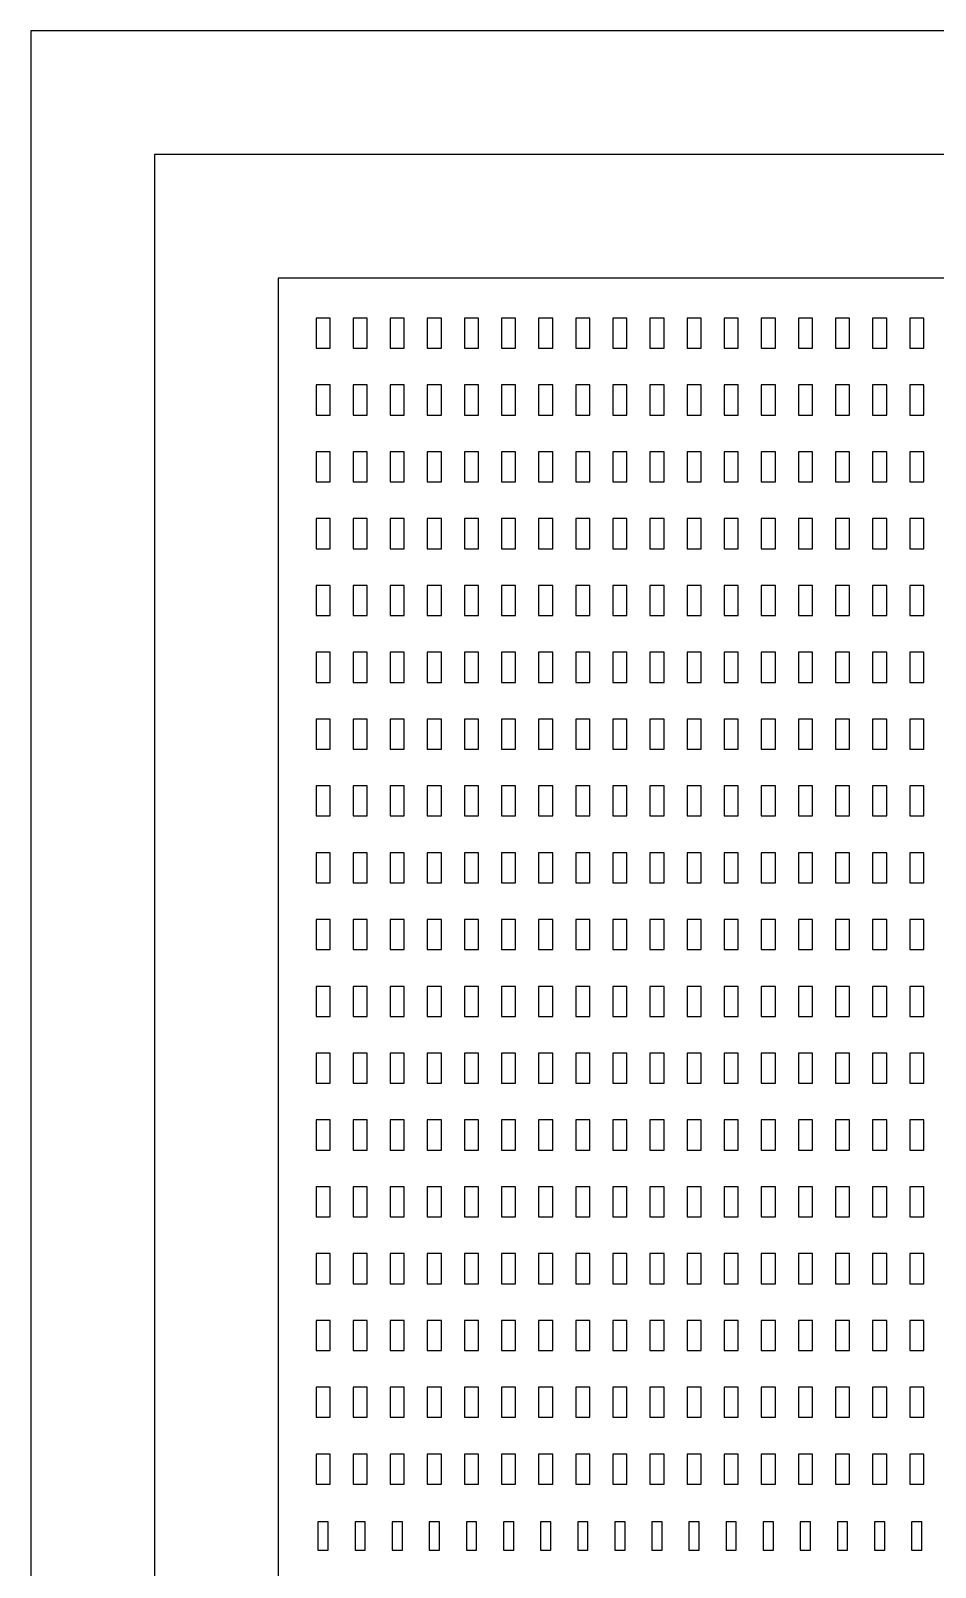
# Model space of a CAD drawing. Extents: x -3500 to 3500, y -1450 to 1450.
# Drawn here: x 229.94 to 240.91, y 292.86 to 311.49 of the extents above; entities that cross this region are included whole.
import ezdxf

# ---------------------------------------------------------------- set-up
doc = ezdxf.new("R2010")
doc.units = 0

msp = doc.modelspace()

# ---------------------------------------------------------------- linework, layer by layer
at = {"layer": 'HBSiProtectLayer'}
msp.add_lwpolyline([(242.379, 280), (249.947, 290), (249.947, 309.987), (231.439, 309.987), (231.439, 290), (239.007, 280)], close=True, dxfattribs=at)
at = {"layer": 'HoleLayer'}
for points in [[(233.57, 307.6377), (233.57, 308.0023), (233.399, 308.0023), (233.399, 307.6377)], [(234.02, 307.6377), (234.02, 308.0023), (233.849, 308.0023), (233.849, 307.6377)], [(234.47, 307.6377), (234.47, 308.0023), (234.299, 308.0023), (234.299, 307.6377)], [(234.92, 307.6377), (234.92, 308.0023), (234.749, 308.0023), (234.749, 307.6377)], [(235.37, 307.6377), (235.37, 308.0023), (235.199, 308.0023), (235.199, 307.6377)], [(235.82, 307.6377), (235.82, 308.0023), (235.649, 308.0023), (235.649, 307.6377)], [(236.27, 307.6377), (236.27, 308.0023), (236.099, 308.0023), (236.099, 307.6377)], [(236.72, 307.6377), (236.72, 308.0023), (236.549, 308.0023), (236.549, 307.6377)], [(237.17, 307.6377), (237.17, 308.0023), (236.999, 308.0023), (236.999, 307.6377)], [(237.62, 307.6377), (237.62, 308.0023), (237.449, 308.0023), (237.449, 307.6377)], [(238.07, 307.6377), (238.07, 308.0023), (237.899, 308.0023), (237.899, 307.6377)], [(238.52, 307.6377), (238.52, 308.0023), (238.349, 308.0023), (238.349, 307.6377)], [(238.97, 307.6377), (238.97, 308.0023), (238.799, 308.0023), (238.799, 307.6377)], [(239.42, 307.6377), (239.42, 308.0023), (239.249, 308.0023), (239.249, 307.6377)], [(239.87, 307.6377), (239.87, 308.0023), (239.699, 308.0023), (239.699, 307.6377)], [(240.32, 307.6377), (240.32, 308.0023), (240.149, 308.0023), (240.149, 307.6377)], [(240.77, 307.6377), (240.77, 308.0023), (240.599, 308.0023), (240.599, 307.6377)], [(233.57, 306.8277), (233.57, 307.1923), (233.399, 307.1923), (233.399, 306.8277)], [(234.02, 306.8277), (234.02, 307.1923), (233.849, 307.1923), (233.849, 306.8277)], [(234.47, 306.8277), (234.47, 307.1923), (234.299, 307.1923), (234.299, 306.8277)], [(234.92, 306.8277), (234.92, 307.1923), (234.749, 307.1923), (234.749, 306.8277)], [(235.37, 306.8277), (235.37, 307.1923), (235.199, 307.1923), (235.199, 306.8277)], [(235.82, 306.8277), (235.82, 307.1923), (235.649, 307.1923), (235.649, 306.8277)], [(236.27, 306.8277), (236.27, 307.1923), (236.099, 307.1923), (236.099, 306.8277)], [(236.72, 306.8277), (236.72, 307.1923), (236.549, 307.1923), (236.549, 306.8277)], [(237.17, 306.8277), (237.17, 307.1923), (236.999, 307.1923), (236.999, 306.8277)], [(237.62, 306.8277), (237.62, 307.1923), (237.449, 307.1923), (237.449, 306.8277)], [(238.07, 306.8277), (238.07, 307.1923), (237.899, 307.1923), (237.899, 306.8277)], [(238.52, 306.8277), (238.52, 307.1923), (238.349, 307.1923), (238.349, 306.8277)], [(238.97, 306.8277), (238.97, 307.1923), (238.799, 307.1923), (238.799, 306.8277)], [(239.42, 306.8277), (239.42, 307.1923), (239.249, 307.1923), (239.249, 306.8277)], [(239.87, 306.8277), (239.87, 307.1923), (239.699, 307.1923), (239.699, 306.8277)], [(240.32, 306.8277), (240.32, 307.1923), (240.149, 307.1923), (240.149, 306.8277)], [(240.77, 306.8277), (240.77, 307.1923), (240.599, 307.1923), (240.599, 306.8277)], [(233.57, 306.0177), (233.57, 306.3822), (233.399, 306.3822), (233.399, 306.0177)], [(234.02, 306.0177), (234.02, 306.3822), (233.849, 306.3822), (233.849, 306.0177)], [(234.47, 306.0177), (234.47, 306.3822), (234.299, 306.3822), (234.299, 306.0177)], [(234.92, 306.0177), (234.92, 306.3822), (234.749, 306.3822), (234.749, 306.0177)], [(235.37, 306.0177), (235.37, 306.3822), (235.199, 306.3822), (235.199, 306.0177)], [(235.82, 306.0177), (235.82, 306.3822), (235.649, 306.3822), (235.649, 306.0177)], [(236.27, 306.0177), (236.27, 306.3822), (236.099, 306.3822), (236.099, 306.0177)], [(236.72, 306.0177), (236.72, 306.3822), (236.549, 306.3822), (236.549, 306.0177)], [(237.17, 306.0177), (237.17, 306.3822), (236.999, 306.3822), (236.999, 306.0177)], [(237.62, 306.0177), (237.62, 306.3822), (237.449, 306.3822), (237.449, 306.0177)], [(238.07, 306.0177), (238.07, 306.3822), (237.899, 306.3822), (237.899, 306.0177)], [(238.52, 306.0177), (238.52, 306.3822), (238.349, 306.3822), (238.349, 306.0177)], [(238.97, 306.0177), (238.97, 306.3822), (238.799, 306.3822), (238.799, 306.0177)], [(239.42, 306.0177), (239.42, 306.3822), (239.249, 306.3822), (239.249, 306.0177)], [(239.87, 306.0177), (239.87, 306.3822), (239.699, 306.3822), (239.699, 306.0177)], [(240.32, 306.0177), (240.32, 306.3822), (240.149, 306.3822), (240.149, 306.0177)], [(240.77, 306.0177), (240.77, 306.3822), (240.599, 306.3822), (240.599, 306.0177)], [(233.57, 305.2077), (233.57, 305.5722), (233.399, 305.5722), (233.399, 305.2077)], [(234.02, 305.2077), (234.02, 305.5722), (233.849, 305.5722), (233.849, 305.2077)], [(234.47, 305.2077), (234.47, 305.5722), (234.299, 305.5722), (234.299, 305.2077)], [(234.92, 305.2077), (234.92, 305.5722), (234.749, 305.5722), (234.749, 305.2077)], [(235.37, 305.2077), (235.37, 305.5722), (235.199, 305.5722), (235.199, 305.2077)], [(235.82, 305.2077), (235.82, 305.5722), (235.649, 305.5722), (235.649, 305.2077)], [(236.27, 305.2077), (236.27, 305.5722), (236.099, 305.5722), (236.099, 305.2077)], [(236.72, 305.2077), (236.72, 305.5722), (236.549, 305.5722), (236.549, 305.2077)], [(237.17, 305.2077), (237.17, 305.5722), (236.999, 305.5722), (236.999, 305.2077)], [(237.62, 305.2077), (237.62, 305.5722), (237.449, 305.5722), (237.449, 305.2077)], [(238.07, 305.2077), (238.07, 305.5722), (237.899, 305.5722), (237.899, 305.2077)], [(238.52, 305.2077), (238.52, 305.5722), (238.349, 305.5722), (238.349, 305.2077)], [(238.97, 305.2077), (238.97, 305.5722), (238.799, 305.5722), (238.799, 305.2077)], [(239.42, 305.2077), (239.42, 305.5722), (239.249, 305.5722), (239.249, 305.2077)], [(239.87, 305.2077), (239.87, 305.5722), (239.699, 305.5722), (239.699, 305.2077)], [(240.32, 305.2077), (240.32, 305.5722), (240.149, 305.5722), (240.149, 305.2077)], [(240.77, 305.2077), (240.77, 305.5722), (240.599, 305.5722), (240.599, 305.2077)], [(233.57, 304.3977), (233.57, 304.7622), (233.399, 304.7622), (233.399, 304.3977)], [(234.02, 304.3977), (234.02, 304.7622), (233.849, 304.7622), (233.849, 304.3977)], [(234.47, 304.3977), (234.47, 304.7622), (234.299, 304.7622), (234.299, 304.3977)], [(234.92, 304.3977), (234.92, 304.7622), (234.749, 304.7622), (234.749, 304.3977)], [(235.37, 304.3977), (235.37, 304.7622), (235.199, 304.7622), (235.199, 304.3977)], [(235.82, 304.3977), (235.82, 304.7622), (235.649, 304.7622), (235.649, 304.3977)], [(236.27, 304.3977), (236.27, 304.7622), (236.099, 304.7622), (236.099, 304.3977)], [(236.72, 304.3977), (236.72, 304.7622), (236.549, 304.7622), (236.549, 304.3977)], [(237.17, 304.3977), (237.17, 304.7622), (236.999, 304.7622), (236.999, 304.3977)], [(237.62, 304.3977), (237.62, 304.7622), (237.449, 304.7622), (237.449, 304.3977)], [(238.07, 304.3977), (238.07, 304.7622), (237.899, 304.7622), (237.899, 304.3977)], [(238.52, 304.3977), (238.52, 304.7622), (238.349, 304.7622), (238.349, 304.3977)], [(238.97, 304.3977), (238.97, 304.7622), (238.799, 304.7622), (238.799, 304.3977)], [(239.42, 304.3977), (239.42, 304.7622), (239.249, 304.7622), (239.249, 304.3977)], [(239.87, 304.3977), (239.87, 304.7622), (239.699, 304.7622), (239.699, 304.3977)], [(240.32, 304.3977), (240.32, 304.7622), (240.149, 304.7622), (240.149, 304.3977)], [(240.77, 304.3977), (240.77, 304.7622), (240.599, 304.7622), (240.599, 304.3977)], [(233.57, 303.5877), (233.57, 303.9522), (233.399, 303.9522), (233.399, 303.5877)], [(234.02, 303.5877), (234.02, 303.9522), (233.849, 303.9522), (233.849, 303.5877)], [(234.47, 303.5877), (234.47, 303.9522), (234.299, 303.9522), (234.299, 303.5877)], [(234.92, 303.5877), (234.92, 303.9522), (234.749, 303.9522), (234.749, 303.5877)], [(235.37, 303.5877), (235.37, 303.9522), (235.199, 303.9522), (235.199, 303.5877)], [(235.82, 303.5877), (235.82, 303.9522), (235.649, 303.9522), (235.649, 303.5877)], [(236.27, 303.5877), (236.27, 303.9522), (236.099, 303.9522), (236.099, 303.5877)], [(236.72, 303.5877), (236.72, 303.9522), (236.549, 303.9522), (236.549, 303.5877)], [(237.17, 303.5877), (237.17, 303.9522), (236.999, 303.9522), (236.999, 303.5877)], [(237.62, 303.5877), (237.62, 303.9522), (237.449, 303.9522), (237.449, 303.5877)], [(238.07, 303.5877), (238.07, 303.9522), (237.899, 303.9522), (237.899, 303.5877)], [(238.52, 303.5877), (238.52, 303.9522), (238.349, 303.9522), (238.349, 303.5877)], [(238.97, 303.5877), (238.97, 303.9522), (238.799, 303.9522), (238.799, 303.5877)], [(239.42, 303.5877), (239.42, 303.9522), (239.249, 303.9522), (239.249, 303.5877)], [(239.87, 303.5877), (239.87, 303.9522), (239.699, 303.9522), (239.699, 303.5877)], [(240.32, 303.5877), (240.32, 303.9522), (240.149, 303.9522), (240.149, 303.5877)], [(240.77, 303.5877), (240.77, 303.9522), (240.599, 303.9522), (240.599, 303.5877)], [(233.57, 302.7777), (233.57, 303.1422), (233.399, 303.1422), (233.399, 302.7777)], [(234.02, 302.7777), (234.02, 303.1422), (233.849, 303.1422), (233.849, 302.7777)], [(234.47, 302.7777), (234.47, 303.1422), (234.299, 303.1422), (234.299, 302.7777)], [(234.92, 302.7777), (234.92, 303.1422), (234.749, 303.1422), (234.749, 302.7777)], [(235.37, 302.7777), (235.37, 303.1422), (235.199, 303.1422), (235.199, 302.7777)], [(235.82, 302.7777), (235.82, 303.1422), (235.649, 303.1422), (235.649, 302.7777)], [(236.27, 302.7777), (236.27, 303.1422), (236.099, 303.1422), (236.099, 302.7777)], [(236.72, 302.7777), (236.72, 303.1422), (236.549, 303.1422), (236.549, 302.7777)], [(237.17, 302.7777), (237.17, 303.1422), (236.999, 303.1422), (236.999, 302.7777)], [(237.62, 302.7777), (237.62, 303.1422), (237.449, 303.1422), (237.449, 302.7777)], [(238.07, 302.7777), (238.07, 303.1422), (237.899, 303.1422), (237.899, 302.7777)], [(238.52, 302.7777), (238.52, 303.1422), (238.349, 303.1422), (238.349, 302.7777)], [(238.97, 302.7777), (238.97, 303.1422), (238.799, 303.1422), (238.799, 302.7777)], [(239.42, 302.7777), (239.42, 303.1422), (239.249, 303.1422), (239.249, 302.7777)], [(239.87, 302.7777), (239.87, 303.1422), (239.699, 303.1422), (239.699, 302.7777)], [(240.32, 302.7777), (240.32, 303.1422), (240.149, 303.1422), (240.149, 302.7777)], [(240.77, 302.7777), (240.77, 303.1422), (240.599, 303.1422), (240.599, 302.7777)], [(233.57, 301.9677), (233.57, 302.3322), (233.399, 302.3322), (233.399, 301.9677)], [(234.02, 301.9677), (234.02, 302.3322), (233.849, 302.3322), (233.849, 301.9677)], [(234.47, 301.9677), (234.47, 302.3322), (234.299, 302.3322), (234.299, 301.9677)], [(234.92, 301.9677), (234.92, 302.3322), (234.749, 302.3322), (234.749, 301.9677)], [(235.37, 301.9677), (235.37, 302.3322), (235.199, 302.3322), (235.199, 301.9677)], [(235.82, 301.9677), (235.82, 302.3322), (235.649, 302.3322), (235.649, 301.9677)], [(236.27, 301.9677), (236.27, 302.3322), (236.099, 302.3322), (236.099, 301.9677)], [(236.72, 301.9677), (236.72, 302.3322), (236.549, 302.3322), (236.549, 301.9677)], [(237.17, 301.9677), (237.17, 302.3322), (236.999, 302.3322), (236.999, 301.9677)], [(237.62, 301.9677), (237.62, 302.3322), (237.449, 302.3322), (237.449, 301.9677)], [(238.07, 301.9677), (238.07, 302.3322), (237.899, 302.3322), (237.899, 301.9677)], [(238.52, 301.9677), (238.52, 302.3322), (238.349, 302.3322), (238.349, 301.9677)], [(238.97, 301.9677), (238.97, 302.3322), (238.799, 302.3322), (238.799, 301.9677)], [(239.42, 301.9677), (239.42, 302.3322), (239.249, 302.3322), (239.249, 301.9677)], [(239.87, 301.9677), (239.87, 302.3322), (239.699, 302.3322), (239.699, 301.9677)], [(240.32, 301.9677), (240.32, 302.3322), (240.149, 302.3322), (240.149, 301.9677)], [(240.77, 301.9677), (240.77, 302.3322), (240.599, 302.3322), (240.599, 301.9677)], [(233.57, 301.1577), (233.57, 301.5222), (233.399, 301.5222), (233.399, 301.1577)], [(234.02, 301.1577), (234.02, 301.5222), (233.849, 301.5222), (233.849, 301.1577)], [(234.47, 301.1577), (234.47, 301.5222), (234.299, 301.5222), (234.299, 301.1577)], [(234.92, 301.1577), (234.92, 301.5222), (234.749, 301.5222), (234.749, 301.1577)], [(235.37, 301.1577), (235.37, 301.5222), (235.199, 301.5222), (235.199, 301.1577)], [(235.82, 301.1577), (235.82, 301.5222), (235.649, 301.5222), (235.649, 301.1577)], [(236.27, 301.1577), (236.27, 301.5222), (236.099, 301.5222), (236.099, 301.1577)], [(236.72, 301.1577), (236.72, 301.5222), (236.549, 301.5222), (236.549, 301.1577)], [(237.17, 301.1577), (237.17, 301.5222), (236.999, 301.5222), (236.999, 301.1577)], [(237.62, 301.1577), (237.62, 301.5222), (237.449, 301.5222), (237.449, 301.1577)], [(238.07, 301.1577), (238.07, 301.5222), (237.899, 301.5222), (237.899, 301.1577)], [(238.52, 301.1577), (238.52, 301.5222), (238.349, 301.5222), (238.349, 301.1577)], [(238.97, 301.1577), (238.97, 301.5222), (238.799, 301.5222), (238.799, 301.1577)], [(239.42, 301.1577), (239.42, 301.5222), (239.249, 301.5222), (239.249, 301.1577)], [(239.87, 301.1577), (239.87, 301.5222), (239.699, 301.5222), (239.699, 301.1577)], [(240.32, 301.1577), (240.32, 301.5222), (240.149, 301.5222), (240.149, 301.1577)], [(240.77, 301.1577), (240.77, 301.5222), (240.599, 301.5222), (240.599, 301.1577)], [(233.57, 300.3477), (233.57, 300.7122), (233.399, 300.7122), (233.399, 300.3477)], [(234.02, 300.3477), (234.02, 300.7122), (233.849, 300.7122), (233.849, 300.3477)], [(234.47, 300.3477), (234.47, 300.7122), (234.299, 300.7122), (234.299, 300.3477)], [(234.92, 300.3477), (234.92, 300.7122), (234.749, 300.7122), (234.749, 300.3477)], [(235.37, 300.3477), (235.37, 300.7122), (235.199, 300.7122), (235.199, 300.3477)], [(235.82, 300.3477), (235.82, 300.7122), (235.649, 300.7122), (235.649, 300.3477)], [(236.27, 300.3477), (236.27, 300.7122), (236.099, 300.7122), (236.099, 300.3477)], [(236.72, 300.3477), (236.72, 300.7122), (236.549, 300.7122), (236.549, 300.3477)], [(237.17, 300.3477), (237.17, 300.7122), (236.999, 300.7122), (236.999, 300.3477)], [(237.62, 300.3477), (237.62, 300.7122), (237.449, 300.7122), (237.449, 300.3477)], [(238.07, 300.3477), (238.07, 300.7122), (237.899, 300.7122), (237.899, 300.3477)], [(238.52, 300.3477), (238.52, 300.7122), (238.349, 300.7122), (238.349, 300.3477)], [(238.97, 300.3477), (238.97, 300.7122), (238.799, 300.7122), (238.799, 300.3477)], [(239.42, 300.3477), (239.42, 300.7122), (239.249, 300.7122), (239.249, 300.3477)], [(239.87, 300.3477), (239.87, 300.7122), (239.699, 300.7122), (239.699, 300.3477)], [(240.32, 300.3477), (240.32, 300.7122), (240.149, 300.7122), (240.149, 300.3477)], [(240.77, 300.3477), (240.77, 300.7122), (240.599, 300.7122), (240.599, 300.3477)], [(233.57, 299.5377), (233.57, 299.9022), (233.399, 299.9022), (233.399, 299.5377)], [(234.02, 299.5377), (234.02, 299.9022), (233.849, 299.9022), (233.849, 299.5377)], [(234.47, 299.5377), (234.47, 299.9022), (234.299, 299.9022), (234.299, 299.5377)], [(234.92, 299.5377), (234.92, 299.9022), (234.749, 299.9022), (234.749, 299.5377)], [(235.37, 299.5377), (235.37, 299.9022), (235.199, 299.9022), (235.199, 299.5377)], [(235.82, 299.5377), (235.82, 299.9022), (235.649, 299.9022), (235.649, 299.5377)], [(236.27, 299.5377), (236.27, 299.9022), (236.099, 299.9022), (236.099, 299.5377)], [(236.72, 299.5377), (236.72, 299.9022), (236.549, 299.9022), (236.549, 299.5377)], [(237.17, 299.5377), (237.17, 299.9022), (236.999, 299.9022), (236.999, 299.5377)], [(237.62, 299.5377), (237.62, 299.9022), (237.449, 299.9022), (237.449, 299.5377)], [(238.07, 299.5377), (238.07, 299.9022), (237.899, 299.9022), (237.899, 299.5377)], [(238.52, 299.5377), (238.52, 299.9022), (238.349, 299.9022), (238.349, 299.5377)], [(238.97, 299.5377), (238.97, 299.9022), (238.799, 299.9022), (238.799, 299.5377)], [(239.42, 299.5377), (239.42, 299.9022), (239.249, 299.9022), (239.249, 299.5377)], [(239.87, 299.5377), (239.87, 299.9022), (239.699, 299.9022), (239.699, 299.5377)], [(240.32, 299.5377), (240.32, 299.9022), (240.149, 299.9022), (240.149, 299.5377)], [(240.77, 299.5377), (240.77, 299.9022), (240.599, 299.9022), (240.599, 299.5377)], [(233.57, 298.7277), (233.57, 299.0922), (233.399, 299.0922), (233.399, 298.7277)], [(234.02, 298.7277), (234.02, 299.0922), (233.849, 299.0922), (233.849, 298.7277)], [(234.47, 298.7277), (234.47, 299.0922), (234.299, 299.0922), (234.299, 298.7277)], [(234.92, 298.7277), (234.92, 299.0922), (234.749, 299.0922), (234.749, 298.7277)], [(235.37, 298.7277), (235.37, 299.0922), (235.199, 299.0922), (235.199, 298.7277)], [(235.82, 298.7277), (235.82, 299.0922), (235.649, 299.0922), (235.649, 298.7277)], [(236.27, 298.7277), (236.27, 299.0922), (236.099, 299.0922), (236.099, 298.7277)], [(236.72, 298.7277), (236.72, 299.0922), (236.549, 299.0922), (236.549, 298.7277)], [(237.17, 298.7277), (237.17, 299.0922), (236.999, 299.0922), (236.999, 298.7277)], [(237.62, 298.7277), (237.62, 299.0922), (237.449, 299.0922), (237.449, 298.7277)], [(238.07, 298.7277), (238.07, 299.0922), (237.899, 299.0922), (237.899, 298.7277)], [(238.52, 298.7277), (238.52, 299.0922), (238.349, 299.0922), (238.349, 298.7277)], [(238.97, 298.7277), (238.97, 299.0922), (238.799, 299.0922), (238.799, 298.7277)], [(239.42, 298.7277), (239.42, 299.0922), (239.249, 299.0922), (239.249, 298.7277)], [(239.87, 298.7277), (239.87, 299.0922), (239.699, 299.0922), (239.699, 298.7277)], [(240.32, 298.7277), (240.32, 299.0922), (240.149, 299.0922), (240.149, 298.7277)], [(240.77, 298.7277), (240.77, 299.0922), (240.599, 299.0922), (240.599, 298.7277)], [(233.57, 297.9177), (233.57, 298.2822), (233.399, 298.2822), (233.399, 297.9177)], [(234.02, 297.9177), (234.02, 298.2822), (233.849, 298.2822), (233.849, 297.9177)], [(234.47, 297.9177), (234.47, 298.2822), (234.299, 298.2822), (234.299, 297.9177)], [(234.92, 297.9177), (234.92, 298.2822), (234.749, 298.2822), (234.749, 297.9177)], [(235.37, 297.9177), (235.37, 298.2822), (235.199, 298.2822), (235.199, 297.9177)], [(235.82, 297.9177), (235.82, 298.2822), (235.649, 298.2822), (235.649, 297.9177)], [(236.27, 297.9177), (236.27, 298.2822), (236.099, 298.2822), (236.099, 297.9177)], [(236.72, 297.9177), (236.72, 298.2822), (236.549, 298.2822), (236.549, 297.9177)], [(237.17, 297.9177), (237.17, 298.2822), (236.999, 298.2822), (236.999, 297.9177)], [(237.62, 297.9177), (237.62, 298.2822), (237.449, 298.2822), (237.449, 297.9177)], [(238.07, 297.9177), (238.07, 298.2822), (237.899, 298.2822), (237.899, 297.9177)], [(238.52, 297.9177), (238.52, 298.2822), (238.349, 298.2822), (238.349, 297.9177)], [(238.97, 297.9177), (238.97, 298.2822), (238.799, 298.2822), (238.799, 297.9177)], [(239.42, 297.9177), (239.42, 298.2822), (239.249, 298.2822), (239.249, 297.9177)], [(239.87, 297.9177), (239.87, 298.2822), (239.699, 298.2822), (239.699, 297.9177)], [(240.32, 297.9177), (240.32, 298.2822), (240.149, 298.2822), (240.149, 297.9177)], [(240.77, 297.9177), (240.77, 298.2822), (240.599, 298.2822), (240.599, 297.9177)], [(233.57, 297.1077), (233.57, 297.4722), (233.399, 297.4722), (233.399, 297.1077)], [(234.02, 297.1077), (234.02, 297.4722), (233.849, 297.4722), (233.849, 297.1077)], [(234.47, 297.1077), (234.47, 297.4722), (234.299, 297.4722), (234.299, 297.1077)], [(234.92, 297.1077), (234.92, 297.4722), (234.749, 297.4722), (234.749, 297.1077)], [(235.37, 297.1077), (235.37, 297.4722), (235.199, 297.4722), (235.199, 297.1077)], [(235.82, 297.1077), (235.82, 297.4722), (235.649, 297.4722), (235.649, 297.1077)], [(236.27, 297.1077), (236.27, 297.4722), (236.099, 297.4722), (236.099, 297.1077)], [(236.72, 297.1077), (236.72, 297.4722), (236.549, 297.4722), (236.549, 297.1077)], [(237.17, 297.1077), (237.17, 297.4722), (236.999, 297.4722), (236.999, 297.1077)], [(237.62, 297.1077), (237.62, 297.4722), (237.449, 297.4722), (237.449, 297.1077)], [(238.07, 297.1077), (238.07, 297.4722), (237.899, 297.4722), (237.899, 297.1077)], [(238.52, 297.1077), (238.52, 297.4722), (238.349, 297.4722), (238.349, 297.1077)], [(238.97, 297.1077), (238.97, 297.4722), (238.799, 297.4722), (238.799, 297.1077)], [(239.42, 297.1077), (239.42, 297.4722), (239.249, 297.4722), (239.249, 297.1077)], [(239.87, 297.1077), (239.87, 297.4722), (239.699, 297.4722), (239.699, 297.1077)], [(240.32, 297.1077), (240.32, 297.4722), (240.149, 297.4722), (240.149, 297.1077)], [(240.77, 297.1077), (240.77, 297.4722), (240.599, 297.4722), (240.599, 297.1077)], [(233.57, 296.2978), (233.57, 296.6623), (233.399, 296.6623), (233.399, 296.2978)], [(234.02, 296.2978), (234.02, 296.6623), (233.849, 296.6623), (233.849, 296.2978)], [(234.47, 296.2978), (234.47, 296.6623), (234.299, 296.6623), (234.299, 296.2978)], [(234.92, 296.2978), (234.92, 296.6623), (234.749, 296.6623), (234.749, 296.2978)], [(235.37, 296.2978), (235.37, 296.6623), (235.199, 296.6623), (235.199, 296.2978)], [(235.82, 296.2978), (235.82, 296.6623), (235.649, 296.6623), (235.649, 296.2978)], [(236.27, 296.2978), (236.27, 296.6623), (236.099, 296.6623), (236.099, 296.2978)], [(236.72, 296.2978), (236.72, 296.6623), (236.549, 296.6623), (236.549, 296.2978)], [(237.17, 296.2978), (237.17, 296.6623), (236.999, 296.6623), (236.999, 296.2978)], [(237.62, 296.2978), (237.62, 296.6623), (237.449, 296.6623), (237.449, 296.2978)], [(238.07, 296.2978), (238.07, 296.6623), (237.899, 296.6623), (237.899, 296.2978)], [(238.52, 296.2978), (238.52, 296.6623), (238.349, 296.6623), (238.349, 296.2978)], [(238.97, 296.2978), (238.97, 296.6623), (238.799, 296.6623), (238.799, 296.2978)], [(239.42, 296.2978), (239.42, 296.6623), (239.249, 296.6623), (239.249, 296.2978)], [(239.87, 296.2978), (239.87, 296.6623), (239.699, 296.6623), (239.699, 296.2978)], [(240.32, 296.2978), (240.32, 296.6623), (240.149, 296.6623), (240.149, 296.2978)], [(240.77, 296.2978), (240.77, 296.6623), (240.599, 296.6623), (240.599, 296.2978)], [(233.57, 295.4878), (233.57, 295.8523), (233.399, 295.8523), (233.399, 295.4878)], [(234.02, 295.4878), (234.02, 295.8523), (233.849, 295.8523), (233.849, 295.4878)], [(234.47, 295.4878), (234.47, 295.8523), (234.299, 295.8523), (234.299, 295.4878)], [(234.92, 295.4878), (234.92, 295.8523), (234.749, 295.8523), (234.749, 295.4878)], [(235.37, 295.4878), (235.37, 295.8523), (235.199, 295.8523), (235.199, 295.4878)], [(235.82, 295.4878), (235.82, 295.8523), (235.649, 295.8523), (235.649, 295.4878)], [(236.27, 295.4878), (236.27, 295.8523), (236.099, 295.8523), (236.099, 295.4878)], [(236.72, 295.4878), (236.72, 295.8523), (236.549, 295.8523), (236.549, 295.4878)], [(237.17, 295.4878), (237.17, 295.8523), (236.999, 295.8523), (236.999, 295.4878)], [(237.62, 295.4878), (237.62, 295.8523), (237.449, 295.8523), (237.449, 295.4878)], [(238.07, 295.4878), (238.07, 295.8523), (237.899, 295.8523), (237.899, 295.4878)], [(238.52, 295.4878), (238.52, 295.8523), (238.349, 295.8523), (238.349, 295.4878)], [(238.97, 295.4878), (238.97, 295.8523), (238.799, 295.8523), (238.799, 295.4878)], [(239.42, 295.4878), (239.42, 295.8523), (239.249, 295.8523), (239.249, 295.4878)], [(239.87, 295.4878), (239.87, 295.8523), (239.699, 295.8523), (239.699, 295.4878)], [(240.32, 295.4878), (240.32, 295.8523), (240.149, 295.8523), (240.149, 295.4878)], [(240.77, 295.4878), (240.77, 295.8523), (240.599, 295.8523), (240.599, 295.4878)], [(233.57, 294.6778), (233.57, 295.0423), (233.399, 295.0423), (233.399, 294.6778)], [(234.02, 294.6778), (234.02, 295.0423), (233.849, 295.0423), (233.849, 294.6778)], [(234.47, 294.6778), (234.47, 295.0423), (234.299, 295.0423), (234.299, 294.6778)], [(234.92, 294.6778), (234.92, 295.0423), (234.749, 295.0423), (234.749, 294.6778)], [(235.37, 294.6778), (235.37, 295.0423), (235.199, 295.0423), (235.199, 294.6778)], [(235.82, 294.6778), (235.82, 295.0423), (235.649, 295.0423), (235.649, 294.6778)], [(236.27, 294.6778), (236.27, 295.0423), (236.099, 295.0423), (236.099, 294.6778)], [(236.72, 294.6778), (236.72, 295.0423), (236.549, 295.0423), (236.549, 294.6778)], [(237.17, 294.6778), (237.17, 295.0423), (236.999, 295.0423), (236.999, 294.6778)], [(237.62, 294.6778), (237.62, 295.0423), (237.449, 295.0423), (237.449, 294.6778)], [(238.07, 294.6778), (238.07, 295.0423), (237.899, 295.0423), (237.899, 294.6778)], [(238.52, 294.6778), (238.52, 295.0423), (238.349, 295.0423), (238.349, 294.6778)], [(238.97, 294.6778), (238.97, 295.0423), (238.799, 295.0423), (238.799, 294.6778)], [(239.42, 294.6778), (239.42, 295.0423), (239.249, 295.0423), (239.249, 294.6778)], [(239.87, 294.6778), (239.87, 295.0423), (239.699, 295.0423), (239.699, 294.6778)], [(240.32, 294.6778), (240.32, 295.0423), (240.149, 295.0423), (240.149, 294.6778)], [(240.77, 294.6778), (240.77, 295.0423), (240.599, 295.0423), (240.599, 294.6778)], [(233.57, 293.8678), (233.57, 294.2323), (233.399, 294.2323), (233.399, 293.8678)], [(234.02, 293.8678), (234.02, 294.2323), (233.849, 294.2323), (233.849, 293.8678)], [(234.47, 293.8678), (234.47, 294.2323), (234.299, 294.2323), (234.299, 293.8678)], [(234.92, 293.8678), (234.92, 294.2323), (234.749, 294.2323), (234.749, 293.8678)], [(235.37, 293.8678), (235.37, 294.2323), (235.199, 294.2323), (235.199, 293.8678)], [(235.82, 293.8678), (235.82, 294.2323), (235.649, 294.2323), (235.649, 293.8678)], [(236.27, 293.8678), (236.27, 294.2323), (236.099, 294.2323), (236.099, 293.8678)], [(236.72, 293.8678), (236.72, 294.2323), (236.549, 294.2323), (236.549, 293.8678)], [(237.17, 293.8678), (237.17, 294.2323), (236.999, 294.2323), (236.999, 293.8678)], [(237.62, 293.8678), (237.62, 294.2323), (237.449, 294.2323), (237.449, 293.8678)], [(238.07, 293.8678), (238.07, 294.2323), (237.899, 294.2323), (237.899, 293.8678)], [(238.52, 293.8678), (238.52, 294.2323), (238.349, 294.2323), (238.349, 293.8678)], [(238.97, 293.8678), (238.97, 294.2323), (238.799, 294.2323), (238.799, 293.8678)], [(239.42, 293.8678), (239.42, 294.2323), (239.249, 294.2323), (239.249, 293.8678)], [(239.87, 293.8678), (239.87, 294.2323), (239.699, 294.2323), (239.699, 293.8678)], [(240.32, 293.8678), (240.32, 294.2323), (240.149, 294.2323), (240.149, 293.8678)], [(240.77, 293.8678), (240.77, 294.2323), (240.599, 294.2323), (240.599, 293.8678)], [(233.5465, 293.069), (233.5465, 293.411), (233.4225, 293.411), (233.4225, 293.069)], [(233.9965, 293.069), (233.9965, 293.411), (233.8725, 293.411), (233.8725, 293.069)], [(234.4465, 293.069), (234.4465, 293.411), (234.3225, 293.411), (234.3225, 293.069)], [(234.8965, 293.069), (234.8965, 293.411), (234.7725, 293.411), (234.7725, 293.069)], [(235.3465, 293.069), (235.3465, 293.411), (235.2225, 293.411), (235.2225, 293.069)], [(235.7965, 293.069), (235.7965, 293.411), (235.6725, 293.411), (235.6725, 293.069)], [(236.2465, 293.069), (236.2465, 293.411), (236.1225, 293.411), (236.1225, 293.069)], [(236.6965, 293.069), (236.6965, 293.411), (236.5725, 293.411), (236.5725, 293.069)], [(237.1465, 293.069), (237.1465, 293.411), (237.0225, 293.411), (237.0225, 293.069)], [(237.5965, 293.069), (237.5965, 293.411), (237.4725, 293.411), (237.4725, 293.069)], [(238.0465, 293.069), (238.0465, 293.411), (237.9225, 293.411), (237.9225, 293.069)], [(238.4965, 293.069), (238.4965, 293.411), (238.3725, 293.411), (238.3725, 293.069)], [(238.9465, 293.069), (238.9465, 293.411), (238.8225, 293.411), (238.8225, 293.069)], [(239.3965, 293.069), (239.3965, 293.411), (239.2725, 293.411), (239.2725, 293.069)], [(239.8465, 293.069), (239.8465, 293.411), (239.7225, 293.411), (239.7225, 293.069)], [(240.2965, 293.069), (240.2965, 293.411), (240.1725, 293.411), (240.1725, 293.069)], [(240.7465, 293.069), (240.7465, 293.411), (240.6225, 293.411), (240.6225, 293.069)]]:
    msp.add_lwpolyline(points, close=True, dxfattribs=at)
at = {"layer": 'NegLayer'}
msp.add_lwpolyline([(243.879, 280), (251.447, 290), (251.447, 311.487), (229.939, 311.487), (229.939, 290), (237.507, 280)], close=True, dxfattribs=at)
at = {"layer": 'SiLayer'}
msp.add_lwpolyline([(240.879, 280), (248.447, 290), (248.447, 308.487), (232.939, 308.487), (232.939, 290), (240.507, 280)], close=True, dxfattribs=at)

doc.saveas('drawing.dxf')
